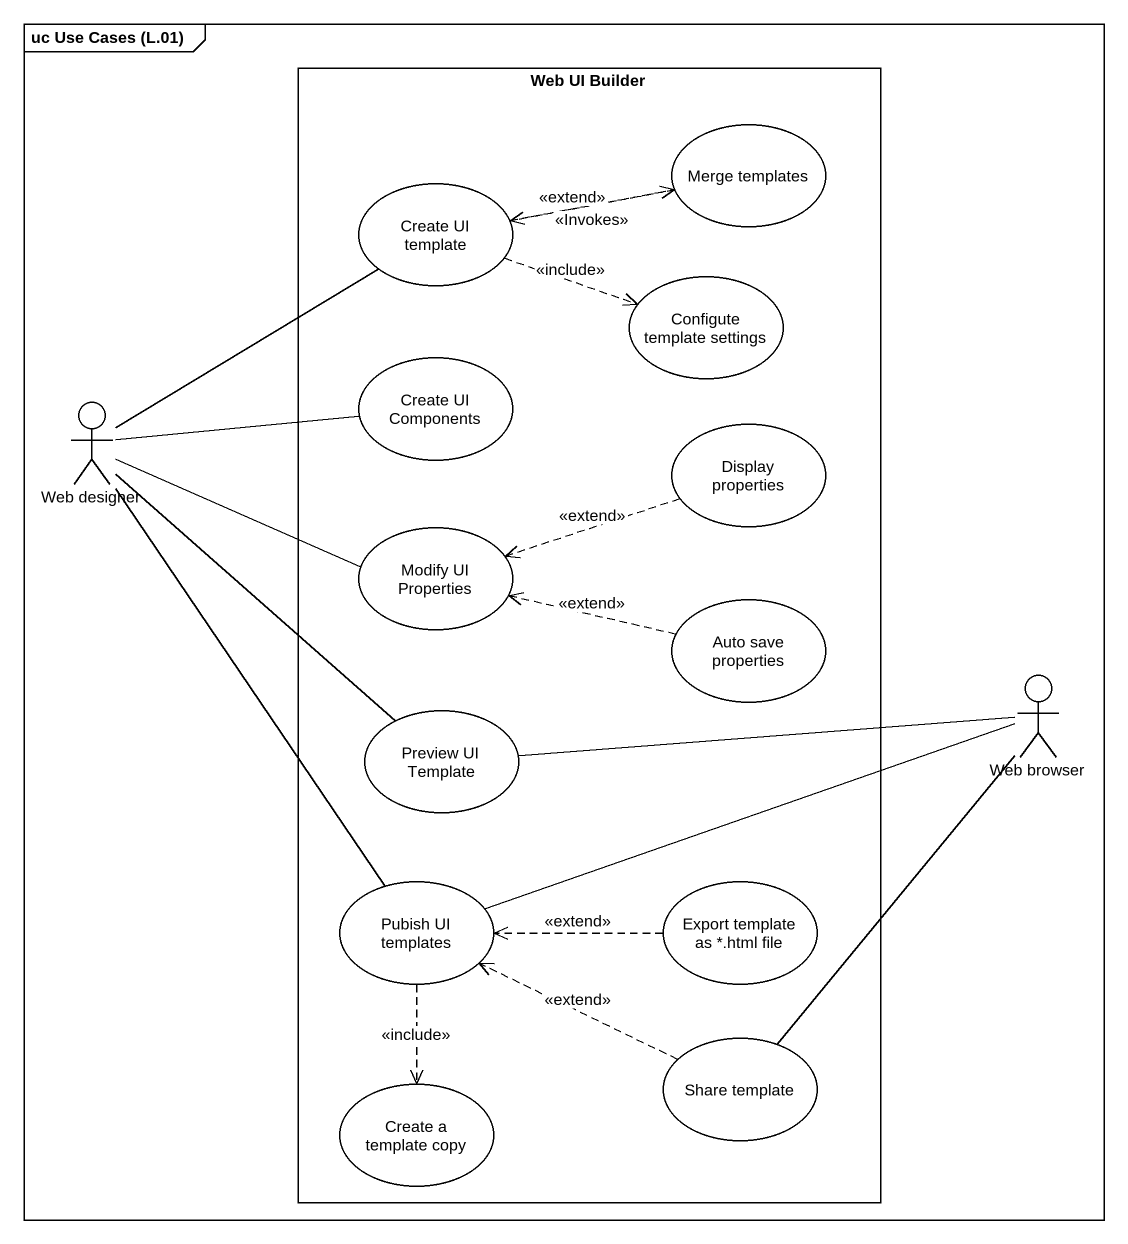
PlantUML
@startuml
mainframe uc Use Cases (L.01)
rectangle "Web UI Builder" as Web_UI_Builder {
  usecase "Merge templates" as Merge_templates
  usecase "Create UI template" as Create_UI_template
  usecase "Configute template settings" as Configute_template_settings
  usecase "Create UI Components" as Create_UI_Components
  usecase "Display properties" as Display_properties
  usecase "Modify UI Properties" as Modify_UI_Properties
  usecase "Auto save properties" as Auto_save_properties
  usecase "Preview UI Template" as Preview_UI_Template
  usecase "Pubish UI templates" as Pubish_UI_templates
  usecase "Export template as *.html file" as Export_template_as_html_file
  usecase "Share template" as Share_template
  usecase "Create a template copy" as Create_a_template_copy
}
actor "Web designer" as Web_designer
actor "Web browser" as Web_browser
Merge_templates .left.> Create_UI_template : <<extend>>
Create_UI_template .right.> Merge_templates : <<Invokes>>
Create_UI_template .right.> Configute_template_settings : <<include>>
Web_designer -up- Create_UI_template
Web_designer -right- Create_UI_Components
Web_designer -right- Modify_UI_Properties
Web_designer -- Preview_UI_Template
Web_designer -- Pubish_UI_templates
Display_properties .left.> Modify_UI_Properties : <<extend>>
Auto_save_properties .left.> Modify_UI_Properties : <<extend>>
Web_browser -left- Preview_UI_Template
Web_browser -left- Pubish_UI_templates
Web_browser -- Share_template
Pubish_UI_templates ..> Create_a_template_copy : <<include>>
Export_template_as_html_file .left.> Pubish_UI_templates : <<extend>>
Share_template .left.> Pubish_UI_templates : <<extend>>
@enduml
